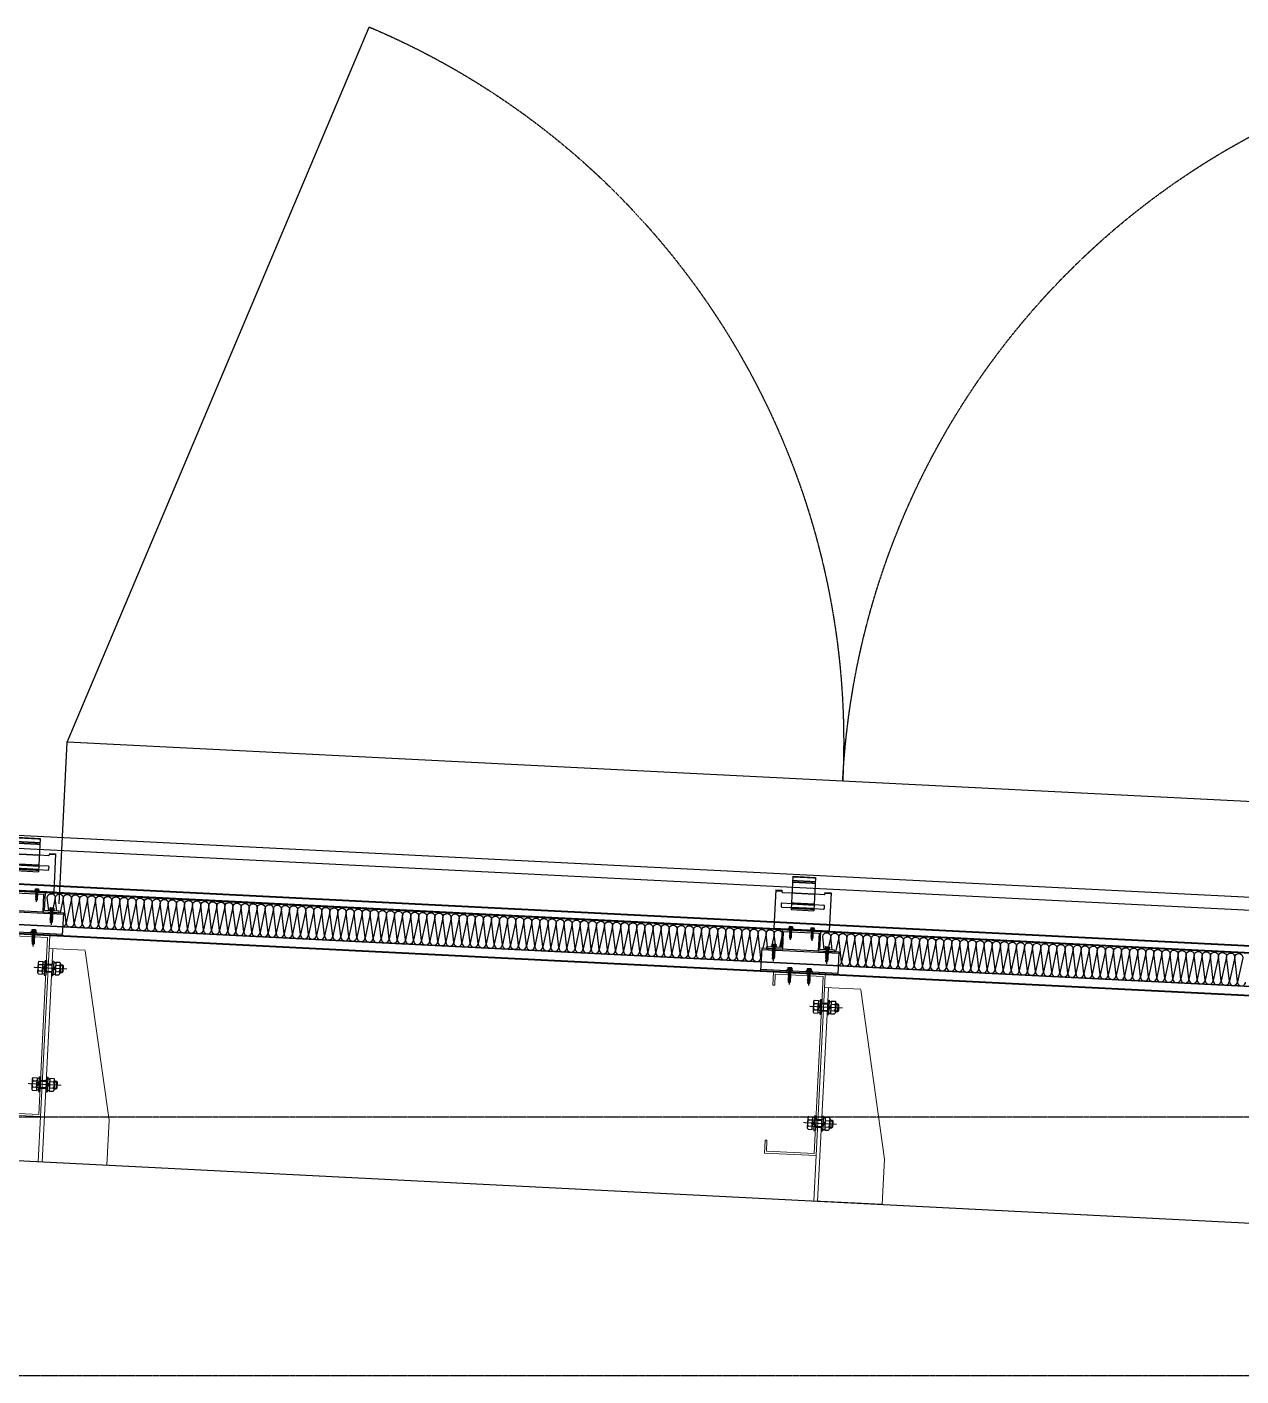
# Model space of a CAD drawing. Extents: x -599358 to 2865263, y -1062760 to 486533.
# Drawn here: x 1054688 to 1056564, y -665943 to -663858 of the extents above; entities that cross this region are included whole.
import ezdxf

# ---------------------------------------------------------------- set-up
doc = ezdxf.new("R2010")
doc.units = 0
for name, pattern in [('__DASH', [0.35, 0.25, -0.1]), ('CENTER', [2, 1.25, -0.25, 0.25, -0.25]), ('CENTER2', [28.575, 19.05, -3.175, 3.175, -3.175]), ('CONTINUOUS0', [0]), ('CONTINUOUS1', [0]), ('DASH', [0.35, 0.25, -0.1]), ('DOTE', [2.42, 2, -0.2, 0.02, -0.2])]:
    doc.linetypes.add(name, pattern=pattern)
for name, color, linetype in [('003_THICK', 7, 'CONTINUOUS1'), ('004_THIN', 6, 'CONTINUOUS0'), ('A-AXIS-DOTE', 14, 'DOTE'), ('A-LIN-V', 9, 'Continuous'), ('BWM', 8, 'Continuous'), ('PJ', 151, 'Continuous'), ('SEAMLOK75 - SHEET', 6, 'Continuous'), ('ZX', 1, 'CENTER2')]:
    doc.layers.add(name, color=color, linetype=linetype)
for name, color, linetype, lineweight in [('C18', 4, 'CENTER', 13), ('S-dim', 81, 'Continuous', 0), ('粗', 7, 'Continuous', 50), ('紧固件', 4, 'Continuous', 13)]:
    doc.layers.add(name, color=color, linetype=linetype, lineweight=lineweight)

# ---------------------------------------------------------------- blocks, each defined once
blk = doc.blocks.new('55555')
at = {"layer": 'A-LIN-V', "color": 4}
blk.add_line((16150, 700), (8250, 1100), dxfattribs=at)
blk = doc.blocks.new('1231534634654')
at = {"layer": 'A-LIN-V'}
for points in [[(-1772697.8, 580589.7), (-1773051.1, 581736.5)], [(-1777491.8, 580830.9), (-1772697.8, 580589.7)], [(-1772710.4, 580340), (-1772697.8, 580589.7)]]:
    blk.add_lwpolyline(points, dxfattribs=at)
at = {"layer": 'A-LIN-V', "linetype": 'DASH'}
for centre, start, end in [((-1775094.8, 580710.3), 357.1196, 67.1196), ((-1772697.8, 580589.7), 107.1196, 177.1196)]:
    blk.add_arc(centre, 1200, start, end, dxfattribs=at)
blk = doc.blocks.new('42432')
at = {"layer": 'A-LIN-V', "xscale": -1, "rotation": 354.2392448943365}
blk.add_blockref('1231534634654', (-3515469.6, 181213.9), dxfattribs=at)
blk = doc.blocks.new('34t65')
at = {"color": 2, "ltscale": 50}
for p, q in [((1430037, 238183.4), (1430157, 238183.4)), ((1430037, 238148.4), (1430037, 238183.4)), ((1430037, 238180.9), (1430157, 238180.9)), ((1430157, 238183.4), (1430157, 238148.4)), ((1430157, 238150.9), (1430037, 238150.9)), ((1430157, 238148.4), (1430037, 238148.4))]:
    blk.add_line(p, q, dxfattribs=at)
blk = doc.blocks.new('*U1726')
at = {"layer": 'PJ'}
for p, q in [((-4.4, 0.5), (-4.4, 0)), ((4.4, 0), (-4.4, 0)), ((-4.1, 0.8), (-3.1, 1)), ((4.1, 0.8), (-4.1, 0.8)), ((-3.1, 3.9), (-3.1, 1)), ((3.1, 1), (-3.1, 1)), ((2.3, 4.2), (-2.3, 4.2)), ((-2, 0.8), (-1.5, 1)), ((-1.5, 3.9), (-1.5, 1)), ((-1.5, 0), (-1.5, -1.6)), ((1.5, 3.9), (1.5, 1)), ((2.2, 0.8), (1.5, 1)), ((1.5, 0), (1.5, -1.1)), ((3.1, 3.9), (3.1, 1)), ((4.1, 0.8), (3.1, 1)), ((4.4, 0.5), (4.4, 0)), ((-2.1, -1.9), (2.1, -1.4)), ((-2.1, -1.9), (-1.5, -1.6)), ((-2.1, -1.9), (-1.5, -2.2)), ((-2.1, -3.3), (2.1, -2.8)), ((-2.1, -3.3), (-1.5, -3)), ((-2.1, -3.3), (-1.5, -3.6)), ((-2.1, -4.7), (2.1, -4.2)), ((-2.1, -4.7), (-1.5, -4.4)), ((-2.1, -4.7), (-1.5, -5)), ((-2.1, -6.1), (2.1, -5.6)), ((-2.1, -6.1), (-1.5, -5.8)), ((-2.1, -6.1), (-1.5, -6.4)), ((-2.1, -7.5), (2.1, -7)), ((-2.1, -7.5), (-1.5, -7.2)), ((-2.1, -7.5), (-1.5, -7.8)), ((-2.1, -8.9), (2.1, -8.4)), ((-2.1, -8.9), (-1.5, -8.6)), ((-2.1, -8.9), (-1.5, -9.2)), ((-2.1, -10.3), (2.1, -9.8)), ((-2.1, -10.3), (-1.5, -10)), ((-2.1, -10.3), (-1.5, -10.6)), ((-2.1, -11.7), (2.1, -11.2)), ((-2.1, -11.7), (-1.5, -11.4)), ((-2.1, -11.7), (-1.5, -12)), ((-2.1, -13.1), (-1.5, -12.8)), ((-2.1, -13.1), (-1.1, -13)), ((-2.1, -13.1), (-1.5, -13.4)), ((-1.5, -1.6), (1.5, -1.1)), ((-1.5, -2.2), (1.5, -1.7)), ((-1.5, -2.2), (-1.5, -3)), ((-1.5, -3), (1.5, -2.5)), ((-1.5, -3.6), (1.5, -3.1)), ((-1.5, -3.6), (-1.5, -4.4)), ((-1.5, -4.4), (1.5, -3.9)), ((-1.5, -5), (1.5, -4.5)), ((-1.5, -5), (-1.5, -5.8)), ((-1.5, -5.8), (1.5, -5.3)), ((-1.5, -6.4), (1.5, -5.9)), ((-1.5, -6.4), (-1.5, -7.2)), ((-1.5, -7.2), (1.5, -6.7)), ((-1.5, -7.8), (1.5, -7.3)), ((-1.5, -7.8), (-1.5, -8.6)), ((-1.5, -8.6), (1.5, -8.1)), ((-1.5, -9.2), (1.5, -8.7)), ((-1.5, -9.2), (-1.5, -10)), ((-1.5, -10), (1.5, -9.5)), ((-1.5, -10.6), (1.5, -10.1)), ((-1.5, -10.6), (-1.5, -11.4)), ((-1.5, -11.4), (1.5, -10.9)), ((-1.5, -12), (1.5, -11.5)), ((-1.5, -12), (-1.5, -12.8)), ((-1.5, -12.8), (-1, -12.7)), ((-1.5, -13.4), (-1.5, -17.2)), ((-1.5, -13.4), (-1.3, -13.4)), ((0, -18.6), (-1.5, -17.2)), ((0, -18.6), (1.5, -17.2)), ((0.6, -12.4), (1.5, -12.3)), ((0.7, -12.8), (2.1, -12.6)), ((0.7, -13), (1.5, -12.9)), ((0.7, -13.8), (1.5, -13.7)), ((0.7, -14.2), (2.1, -14)), ((0.7, -14.4), (1.5, -14.3)), ((1.5, -0.3), (1.5, -1.1)), ((2.1, -1.4), (1.5, -1.1)), ((2.1, -1.4), (1.5, -1.7)), ((1.5, -1.7), (1.5, -2.5)), ((2.1, -2.8), (1.5, -2.5)), ((2.1, -2.8), (1.5, -3.1)), ((1.5, -3.1), (1.5, -3.9)), ((2.1, -4.2), (1.5, -3.9)), ((2.1, -4.2), (1.5, -4.5)), ((1.5, -4.5), (1.5, -5.3)), ((2.1, -5.6), (1.5, -5.3)), ((2.1, -5.6), (1.5, -5.9)), ((1.5, -5.9), (1.5, -6.7)), ((2.1, -7), (1.5, -6.7)), ((2.1, -7), (1.5, -7.3)), ((1.5, -7.3), (1.5, -8.1)), ((2.1, -8.4), (1.5, -8.1)), ((2.1, -8.4), (1.5, -8.7)), ((1.5, -8.7), (1.5, -9.5)), ((2.1, -9.8), (1.5, -9.5)), ((2.1, -9.8), (1.5, -10.1)), ((1.5, -10.1), (1.5, -10.9)), ((2.1, -11.2), (1.5, -10.9)), ((2.1, -11.2), (1.5, -11.5)), ((1.5, -11.5), (1.5, -12.3)), ((2.1, -12.6), (1.5, -12.3)), ((2.1, -12.6), (1.5, -12.9)), ((1.5, -12.9), (1.5, -13.7)), ((2.1, -14), (1.5, -13.7)), ((2.1, -14), (1.5, -14.3)), ((1.5, -14.3), (1.5, -17.2))]:
    blk.add_line(p, q, dxfattribs=at)
blk.add_lwpolyline([(0, -18.6), (0.7, -14.4), (0.7, -12.7, 0.417657), (0.4, -12.4, 0.097062), (-1, -12.7), (-1.5, -13.8)], format="xyb", dxfattribs=at)
for centre, radius, start, end in [((-4.1, 0.5), 0.3, 90, 180), ((-2.3, 3.3), 0.951, 35.4009, 144.5991), ((0, 1), 3.2, 61.0594, 118.9406), ((2.3, 3.3), 0.951, 35.4009, 144.5991), ((4.1, 0.5), 0.3, 0, 90)]:
    blk.add_arc(centre, radius, start, end, dxfattribs=at)
at = {"layer": 'ZX', "ltscale": 0.2}
blk.add_line((0, 4.9), (0, -21), dxfattribs=at)
blk = doc.blocks.new('A$C2F3B4A73')
at = {"layer": '粗', "lineweight": -2}
for p, q in [((25.2, 101.1), (60.4, 101.1)), ((25.2, 101.1), (25.2, 49.6)), ((60.4, 101.1), (60.4, 49.6)), ((0, 78.7), (9.6, 78.7)), ((0, 78.7), (0, 19.8)), ((9.6, 78.7), (9.6, 76.3)), ((10.4, 75.5), (25.2, 75.5)), ((60.4, 75.5), (75.2, 75.5)), ((76, 78.7), (85.6, 78.7)), ((76, 78.7), (76, 76.3)), ((85.6, 78.7), (85.6, 19.8)), ((9.6, 58.4), (9.6, 53.6)), ((10.4, 59.2), (25.2, 59.2)), ((10.4, 52.8), (25.2, 52.8)), ((25.2, 58.4), (60.4, 58.4)), ((25.2, 53.6), (60.4, 53.6)), ((25.2, 49.6), (60.4, 49.6)), ((60.4, 59.2), (75.2, 59.2)), ((60.4, 52.8), (75.2, 52.8)), ((76, 58.4), (76, 53.6)), ((0, 19.8), (85.6, 19.8)), ((0, 18.8), (0, 19.8)), ((0, 18.8), (85.6, 18.8)), ((14.4, 19.8), (14.4, 18.8)), ((71.2, 19.8), (71.2, 18.8)), ((85.6, 19.8), (85.6, 18.8))]:
    blk.add_line(p, q, dxfattribs=at)
at = {"layer": '粗', "linetype": 'DASH', "lineweight": -2}
for p, q in [((25.2, 100.6), (60.4, 100.6)), ((25.2, 94.7), (60.4, 94.7)), ((25.2, 92.3), (60.4, 92.3)), ((0, 77.7), (9.6, 77.7)), ((25.2, 75.5), (60.4, 75.5)), ((76, 77.7), (85.6, 77.7)), ((25.2, 60), (60.4, 60)), ((25.2, 59.2), (60.4, 59.2)), ((25.2, 52.8), (60.4, 52.8)), ((25.2, 52), (60.4, 52)), ((16, 19.8), (16, 18.8)), ((21.6, 19.8), (21.6, 18.8)), ((29.6, 19.8), (29.6, 18.8)), ((35.2, 19.8), (35.2, 18.8)), ((50.4, 19.8), (50.4, 18.8)), ((56, 19.8), (56, 18.8)), ((64, 19.8), (64, 18.8)), ((69.6, 19.8), (69.6, 18.8))]:
    blk.add_line(p, q, dxfattribs=at)
at = {"layer": '粗', "lineweight": -2}
for centre, start, end in [((10.4, 76.3), 180, 270), ((75.2, 76.3), 270, 0), ((10.4, 58.4), 90, 180), ((10.4, 53.6), 180, 270), ((75.2, 58.4), 0, 90), ((75.2, 53.6), 270, 0)]:
    blk.add_arc(centre, 0.8, start, end, dxfattribs=at)
at = {"layer": '紧固件', "color": 2, "yscale": 0.8, "zscale": 0.8}
for p, xscale in [((26.1, 19.8), 0.8), ((59.5, 19.8), -0.8)]:
    blk.add_blockref('*U1726', p, dxfattribs=dict(at, xscale=xscale))
blk = doc.blocks.new('A$C51791418')
blk.add_blockref('A$C2F3B4A73', (-42.8, -15.8))
blk = doc.blocks.new('*U1756')
at = {"layer": '003_THICK', "color": 2}
for points in [[(-11, 13.1, 0.611769), (-11, 6.5, 0.611769)], [(-11, 6.5, 0.305859), (-11, -6.5, 0.305859)], [(31.2, 6.5, 0.61177), (31.2, 13.1, 0.61177)], [(31.2, -6.5, 0.305858), (31.2, 6.5, 0.305858)], [(-11, -6.5, 0.611769), (-11, -13.1, 0.611769)], [(31.2, -13.1, 0.61177), (31.2, -6.5, 0.61177)]]:
    blk.add_lwpolyline(points, format="xyb", dxfattribs=at)
for points in [[(-13, 9.8), (-13, -9.8)], [(-11, 13.1), (-3, 13.1)], [(-11, 6.5), (-3, 6.5)], [(-3.6, 8), (-3.6, -8)], [(-3, 13.1), (-3, -13.1)], [(-3, 12.1), (1.1, 12.1)], [(-3, 0), (1.1, 4.1)], [(-3, -4.1), (1.1, 0)], [(1.1, 15), (4.1, 15)], [(1.1, 15), (1.1, -15)], [(4.1, 15), (4.1, -15)], [(4.1, 8), (16.1, 8)], [(16.1, 15), (16.1, -15)], [(16.1, 15), (19.1, 15)], [(19.1, 15), (19.1, -15)], [(19.1, 12.1), (23.2, 12.1)], [(19.1, 0), (23.2, 4.1)], [(23.2, 13.1), (23.2, -13.1)], [(23.2, 13.1), (31.2, 13.1)], [(23.2, 6.5), (31.2, 6.5)], [(33.2, 9.8), (33.2, -9.8)], [(33.2, 8), (37.5, 8)], [(37.5, 8), (37.5, -8)], [(37.5, 8), (39, 6.5)], [(39, 6.5), (39, -6.5)], [(-11, -6.5), (-3, -6.5)], [(-11, -13.1), (-3, -13.1)], [(-3, -12.1), (1.1, -12.1)], [(1.1, -15), (4.1, -15)], [(4.1, -8), (16.1, -8)], [(16.1, -15), (19.1, -15)], [(19.1, -4.1), (23.2, 0)], [(19.1, -12.1), (23.2, -12.1)], [(23.2, -6.5), (31.2, -6.5)], [(23.2, -13.1), (31.2, -13.1)], [(33.2, -8), (37.5, -8)], [(37.5, -8), (39, -6.5)]]:
    blk.add_lwpolyline(points, dxfattribs=at)
at = {"layer": '004_THIN', "color": 2}
for points in [[(-3.6, 6.5), (16.1, 6.5)], [(33.2, 6.5), (39, 6.5)], [(-3.6, -6.5), (16.1, -6.5)], [(33.2, -6.5), (39, -6.5)]]:
    blk.add_lwpolyline(points, dxfattribs=at)
at = {"layer": 'C18', "color": 1, "ltscale": 0.6}
blk.add_lwpolyline([(-21, 0), (47, 0)], dxfattribs=at)
blk = doc.blocks.new('*U1755')
at = {"layer": '003_THICK', "color": 2}
for points in [[(-11, 13.1, 0.611769), (-11, 6.5, 0.611769)], [(-11, 6.5, 0.305859), (-11, -6.5, 0.305859)], [(31.2, 6.5, 0.61177), (31.2, 13.1, 0.61177)], [(31.2, -6.5, 0.305858), (31.2, 6.5, 0.305858)], [(-11, -6.5, 0.611769), (-11, -13.1, 0.611769)], [(31.2, -13.1, 0.61177), (31.2, -6.5, 0.61177)]]:
    blk.add_lwpolyline(points, format="xyb", dxfattribs=at)
for points in [[(-13, 9.8), (-13, -9.8)], [(-11, 13.1), (-3, 13.1)], [(-11, 6.5), (-3, 6.5)], [(-3.6, 8), (-3.6, -8)], [(-3, 13.1), (-3, -13.1)], [(-3, 12.1), (1.1, 12.1)], [(-3, 0), (1.1, 4.1)], [(-3, -4.1), (1.1, 0)], [(1.1, 15), (4.1, 15)], [(1.1, 15), (1.1, -15)], [(4.1, 15), (4.1, -15)], [(4.1, 8), (16.1, 8)], [(16.1, 15), (16.1, -15)], [(16.1, 15), (19.1, 15)], [(19.1, 15), (19.1, -15)], [(19.1, 12.1), (23.2, 12.1)], [(19.1, 0), (23.2, 4.1)], [(23.2, 13.1), (23.2, -13.1)], [(23.2, 13.1), (31.2, 13.1)], [(23.2, 6.5), (31.2, 6.5)], [(33.2, 9.8), (33.2, -9.8)], [(33.2, 8), (37.5, 8)], [(37.5, 8), (37.5, -8)], [(37.5, 8), (39, 6.5)], [(39, 6.5), (39, -6.5)], [(-11, -6.5), (-3, -6.5)], [(-11, -13.1), (-3, -13.1)], [(-3, -12.1), (1.1, -12.1)], [(1.1, -15), (4.1, -15)], [(4.1, -8), (16.1, -8)], [(16.1, -15), (19.1, -15)], [(19.1, -4.1), (23.2, 0)], [(19.1, -12.1), (23.2, -12.1)], [(23.2, -6.5), (31.2, -6.5)], [(23.2, -13.1), (31.2, -13.1)], [(33.2, -8), (37.5, -8)], [(37.5, -8), (39, -6.5)]]:
    blk.add_lwpolyline(points, dxfattribs=at)
at = {"layer": '004_THIN', "color": 2}
for points in [[(-3.6, 6.5), (16.1, 6.5)], [(33.2, 6.5), (39, 6.5)], [(-3.6, -6.5), (16.1, -6.5)], [(33.2, -6.5), (39, -6.5)]]:
    blk.add_lwpolyline(points, dxfattribs=at)
at = {"layer": 'C18', "color": 1, "ltscale": 0.6}
blk.add_lwpolyline([(-21, 0), (47, 0)], dxfattribs=at)
blk = doc.blocks.new('1112')
at = {"color": 2}
blk.add_lwpolyline([(1432456, 238570.9), (1432478.5, 238570.9), (1432478.5, 238598.4), (1432538.5, 238598.4), (1432538.5, 238570.9), (1432561, 238570.9), (1432561, 238568.4), (1432536, 238568.4), (1432536, 238595.9), (1432481, 238595.9), (1432481, 238568.4), (1432456, 238568.4)], close=True, dxfattribs=at)
at = {"layer": 'S-dim', "ltscale": 10}
for p, q in [((1432412.5, 238511.6), (1432362.5, 238252.3)), ((1432412.5, 238512.7), (1432468.5, 238512.7)), ((1432462.5, 238511.6), (1432462.5, 238182.3)), ((1432362.5, 238252.3), (1432362.5, 238182.3)), ((1432468.5, 238252.3), (1432468.5, 238182.3)), ((1432362.5, 238182.3), (1432468.5, 238182.3))]:
    blk.add_line(p, q, dxfattribs=at)
at = {"layer": 'S-dim', "color": 6, "ltscale": 10}
blk.add_lwpolyline([(1432548.5, 238512.3), (1432548.5, 238532.3), (1432468.5, 238532.3), (1432468.5, 238252.3), (1432548.5, 238252.3), (1432548.5, 238272.3), (1432545.5, 238272.3), (1432545.5, 238255.3), (1432471.5, 238255.3), (1432471.5, 238529.3), (1432545.5, 238529.3), (1432545.5, 238512.3)], close=True, dxfattribs=at)
blk.add_blockref('34t65', (2411.5, 385))
at = {"xscale": -0.7500000000000001, "yscale": 0.7500000000000001, "zscale": 0.7500000000000001, "rotation": 359.9999999722328}
for name, p in [('*U1756', (1432474.6, 238482.3)), ('*U1755', (1432474.6, 238302.3))]:
    blk.add_blockref(name, p, dxfattribs=at)
at = {"layer": 'SEAMLOK75 - SHEET', "xscale": -1}
blk.add_blockref('A$C51791418', (1432508.5, 238596.4), dxfattribs=at)
at = {"layer": '紧固件', "xscale": -1.023999999801318, "yscale": 1.023999999801318, "zscale": 1.023999999801318}
for p in [(1432467.3, 238570.9), (1432549.8, 238570.9, 0), (1432493.5, 238535.9), (1432523.5, 238535.9)]:
    blk.add_blockref('*U1726', p, dxfattribs=at)

msp = doc.modelspace()

# ---------------------------------------------------------------- linework, layer by layer
at = {"color": 1, "ltscale": 50}
for p, q in [((1053337.4, -665125.2), (1061040.4, -665512.8)), ((1053337.4, -665126.7), (1061040.4, -665514.3))]:
    msp.add_line(p, q, dxfattribs=at)
at = {"color": 4, "ltscale": 50}
for p, q in [((1061028.7, -665564.9), (1053337.4, -665177.9, 0)), ((1061028.7, -665565.7), (1053337.4, -665178.7, 0)), ((1061029.3, -665579.1), (1053337.4, -665192.1, 0)), ((1061029, -665579.9), (1053337.4, -665192.9, 0))]:
    msp.add_line(p, q, dxfattribs=at)
at = {"color": 2, "ltscale": 50}
msp.add_line((1061028.7, -665578.8), (1053337.4, -665191.8, 0), dxfattribs=at)
at = {"layer": 'A-AXIS-DOTE', "linetype": '__DASH', "ltscale": 2}
for p, q in [((1070356.7, -665543.2), (970318.1, -665543.2)), ((1070356.7, -665943.2), (970318.1, -665943.2))]:
    msp.add_line(p, q, dxfattribs=at)
at = {"layer": 'BWM', "elevation": 0}
for points in [[(1054721.3, -665223.9), (1054719, -665203.6, -1), (1054731.5, -665204.2), (1054727.1, -665224.2)], [(1054733.8, -665224.5), (1054731.5, -665204.2, -1), (1054743.9, -665204.8), (1054739, -665227.3)], [(1054741.7, -665248.5, 0.414214), (1054748.3, -665242.6), (1054743.9, -665204.8, -1), (1054756.4, -665205.5), (1054748.3, -665242.6, 1), (1054760.8, -665243.2), (1054756.4, -665205.5, -1), (1054768.9, -665206.1), (1054760.8, -665243.2, 1), (1054773.3, -665243.9), (1054768.9, -665206.1, -1), (1054781.4, -665206.7), (1054773.3, -665243.9, 1), (1054785.7, -665244.5), (1054781.4, -665206.7, -1), (1054793.9, -665207.4), (1054785.7, -665244.5, 1), (1054798.2, -665245.1), (1054793.9, -665207.4, -1), (1054806.4, -665208), (1054798.2, -665245.1, 1), (1054810.7, -665245.7), (1054806.4, -665208, -1), (1054818.8, -665208.6), (1054810.7, -665245.7, 1), (1054823.2, -665246.4), (1054818.8, -665208.6, -1), (1054831.3, -665209.2), (1054823.2, -665246.4, 1), (1054835.7, -665247), (1054831.3, -665209.2, -1), (1054843.8, -665209.9), (1054835.7, -665247, 1), (1054848.2, -665247.6), (1054843.8, -665209.9, -1), (1054856.3, -665210.5), (1054848.2, -665247.6, 1), (1054860.7, -665248.3), (1054856.3, -665210.5, -1), (1054868.8, -665211.1), (1054860.7, -665248.3, 1), (1054873.1, -665248.9), (1054868.8, -665211.1, -1), (1054881.3, -665211.8), (1054873.1, -665248.9, 1), (1054885.6, -665249.5), (1054881.3, -665211.8, -1), (1054893.8, -665212.4), (1054885.6, -665249.5, 1), (1054898.1, -665250.1), (1054893.8, -665212.4, -1), (1054906.2, -665213), (1054898.1, -665250.1, 1), (1054910.6, -665250.8), (1054906.2, -665213, -1), (1054918.7, -665213.6), (1054910.6, -665250.8, 1), (1054923.1, -665251.4), (1054918.7, -665213.6, -1), (1054931.2, -665214.3), (1054923.1, -665251.4, 1), (1054935.6, -665252), (1054931.2, -665214.3, -1), (1054943.7, -665214.9), (1054935.6, -665252, 1), (1054948, -665252.6), (1054943.7, -665214.9, -1), (1054956.2, -665215.5), (1054948, -665252.6, 1), (1054960.5, -665253.3), (1054956.2, -665215.5, -1), (1054968.7, -665216.2), (1054960.5, -665253.3, 1), (1054973, -665253.9), (1054968.7, -665216.2, -1), (1054981.1, -665216.8), (1054973, -665253.9, 1), (1054985.5, -665254.5), (1054981.1, -665216.8, -1), (1054993.6, -665217.4), (1054985.5, -665254.5, 1), (1054998, -665255.2), (1054993.6, -665217.4, -1), (1055006.1, -665218), (1054998, -665255.2, 1), (1055010.5, -665255.8), (1055006.1, -665218, -1), (1055018.6, -665218.7), (1055010.5, -665255.8, 1), (1055022.9, -665256.4), (1055018.6, -665218.7, -1), (1055031.1, -665219.3), (1055022.9, -665256.4, 1), (1055035.4, -665257), (1055031.1, -665219.3, -1), (1055043.6, -665219.9), (1055035.4, -665257, 1), (1055047.9, -665257.7), (1055043.6, -665219.9, -1), (1055056, -665220.6), (1055047.9, -665257.7, 1), (1055060.4, -665258.3), (1055056, -665220.6, -1), (1055068.5, -665221.2), (1055060.4, -665258.3, 1), (1055072.9, -665258.9), (1055068.5, -665221.2, -1), (1055081, -665221.8), (1055072.9, -665258.9, 1), (1055085.4, -665259.6), (1055081, -665221.8, -1), (1055093.5, -665222.4), (1055085.4, -665259.6, 1), (1055097.9, -665260.2), (1055093.5, -665222.4, -1), (1055106, -665223.1), (1055097.9, -665260.2, 1), (1055110.3, -665260.8), (1055106, -665223.1, -1), (1055118.5, -665223.7), (1055110.3, -665260.8, 1), (1055122.8, -665261.4), (1055118.5, -665223.7, -1), (1055131, -665224.3), (1055122.8, -665261.4, 1), (1055135.3, -665262.1), (1055131, -665224.3, -1), (1055143.4, -665225), (1055135.3, -665262.1, 1), (1055147.8, -665262.7), (1055143.4, -665225, -1), (1055155.9, -665225.6), (1055147.8, -665262.7, 1), (1055160.3, -665263.3), (1055155.9, -665225.6, -1), (1055168.4, -665226.2), (1055160.3, -665263.3, 1), (1055172.8, -665264), (1055168.4, -665226.2, -1), (1055180.9, -665226.8), (1055172.8, -665264, 1), (1055185.2, -665264.6), (1055180.9, -665226.8, -1), (1055193.4, -665227.5), (1055185.2, -665264.6, 1), (1055197.7, -665265.2), (1055193.4, -665227.5, -1), (1055205.9, -665228.1), (1055197.7, -665265.2, 1), (1055210.2, -665265.8), (1055205.9, -665228.1, -1), (1055218.3, -665228.7), (1055210.2, -665265.8, 1), (1055222.7, -665266.5), (1055218.3, -665228.7, -1), (1055230.8, -665229.3), (1055222.7, -665266.5, 1), (1055235.2, -665267.1), (1055230.8, -665229.3, -1), (1055243.3, -665230), (1055235.2, -665267.1, 1), (1055247.7, -665267.7), (1055243.3, -665230, -1), (1055255.8, -665230.6), (1055247.7, -665267.7, 1), (1055260.1, -665268.4), (1055255.8, -665230.6, -1), (1055268.3, -665231.2), (1055260.1, -665268.4, 1), (1055272.6, -665269), (1055268.3, -665231.2, -1), (1055280.8, -665231.9), (1055272.6, -665269, 1), (1055285.1, -665269.6), (1055280.8, -665231.9, -1), (1055293.2, -665232.5), (1055285.1, -665269.6, 1), (1055297.6, -665270.2), (1055293.2, -665232.5, -1), (1055305.7, -665233.1), (1055297.6, -665270.2, 1), (1055310.1, -665270.9), (1055305.7, -665233.1, -1), (1055318.2, -665233.7), (1055310.1, -665270.9, 1), (1055322.6, -665271.5), (1055318.2, -665233.7, -1), (1055330.7, -665234.4), (1055322.6, -665271.5, 1), (1055335.1, -665272.1), (1055330.7, -665234.4, -1), (1055343.2, -665235), (1055335.1, -665272.1, 1), (1055347.5, -665272.8), (1055343.2, -665235, -1), (1055355.7, -665235.6), (1055347.5, -665272.8, 1), (1055360, -665273.4), (1055355.7, -665235.6, -1), (1055368.2, -665236.3), (1055360, -665273.4, 1), (1055372.5, -665274), (1055368.2, -665236.3, -1), (1055380.6, -665236.9), (1055372.5, -665274, 1), (1055385, -665274.6), (1055380.6, -665236.9, -1), (1055393.1, -665237.5), (1055385, -665274.6, 1), (1055397.5, -665275.3), (1055393.1, -665237.5, -1), (1055405.6, -665238.1), (1055397.5, -665275.3, 1), (1055410, -665275.9), (1055405.6, -665238.1, -1), (1055418.1, -665238.8), (1055410, -665275.9, 1), (1055422.4, -665276.5), (1055418.1, -665238.8, -1), (1055430.6, -665239.4), (1055422.4, -665276.5, 1), (1055434.9, -665277.1), (1055430.6, -665239.4, -1), (1055443.1, -665240), (1055434.9, -665277.1, 1), (1055447.4, -665277.8), (1055443.1, -665240, -1), (1055455.5, -665240.7), (1055447.4, -665277.8, 1), (1055459.9, -665278.4), (1055455.5, -665240.7, -1), (1055468, -665241.3), (1055459.9, -665278.4, 1), (1055472.4, -665279), (1055468, -665241.3, -1), (1055480.5, -665241.9), (1055472.4, -665279, 1), (1055484.9, -665279.7), (1055480.5, -665241.9, -1), (1055493, -665242.5), (1055484.9, -665279.7, 1), (1055497.3, -665280.3), (1055493, -665242.5, -1), (1055505.5, -665243.2), (1055497.3, -665280.3, 1), (1055509.8, -665280.9), (1055505.5, -665243.2, -1), (1055518, -665243.8), (1055509.8, -665280.9, 1), (1055522.3, -665281.5), (1055518, -665243.8, -1), (1055530.4, -665244.4), (1055522.3, -665281.5, 1), (1055534.8, -665282.2), (1055530.4, -665244.4, -1), (1055542.9, -665245.1), (1055534.8, -665282.2, 1), (1055547.3, -665282.8), (1055542.9, -665245.1, -1), (1055555.4, -665245.7), (1055547.3, -665282.8, 1), (1055559.8, -665283.4), (1055555.4, -665245.7, -1), (1055567.9, -665246.3), (1055559.8, -665283.4, 1), (1055572.3, -665284.1), (1055567.9, -665246.3, -1), (1055580.4, -665246.9), (1055572.3, -665284.1, 1), (1055584.7, -665284.7), (1055580.4, -665246.9, -1), (1055592.9, -665247.6), (1055584.7, -665284.7, 1), (1055597.2, -665285.3), (1055592.9, -665247.6, -1), (1055605.4, -665248.2), (1055597.2, -665285.3, 1), (1055609.7, -665285.9), (1055605.4, -665248.2, -1), (1055617.8, -665248.8), (1055609.7, -665285.9, 1), (1055622.2, -665286.6), (1055617.8, -665248.8, -1), (1055630.3, -665249.4), (1055622.2, -665286.6, 1), (1055634.7, -665287.2), (1055630.3, -665249.4, -1), (1055642.8, -665250.1), (1055634.7, -665287.2, 1), (1055647.2, -665287.8), (1055642.8, -665250.1, -1), (1055655.3, -665250.7), (1055647.2, -665287.8, 1), (1055659.6, -665288.5), (1055655.3, -665250.7, -1), (1055667.8, -665251.3), (1055659.6, -665288.5, 1), (1055672.1, -665289.1), (1055667.8, -665251.3, -1), (1055680.3, -665252), (1055672.1, -665289.1, 1), (1055684.6, -665289.7), (1055680.3, -665252, -1), (1055692.7, -665252.6), (1055684.6, -665289.7, 1), (1055697.1, -665290.3), (1055692.7, -665252.6, -1), (1055705.2, -665253.2), (1055697.1, -665290.3, 1), (1055709.6, -665291), (1055705.2, -665253.2, -1), (1055717.7, -665253.8), (1055709.6, -665291, 1), (1055722.1, -665291.6), (1055717.7, -665253.8, -1), (1055730.2, -665254.5), (1055722.1, -665291.6, 1), (1055734.5, -665292.2), (1055730.2, -665254.5, -1), (1055742.7, -665255.1), (1055734.5, -665292.2, 1), (1055747, -665292.9), (1055742.7, -665255.1, -1), (1055755.2, -665255.7), (1055747, -665292.9, 1), (1055759.5, -665293.5), (1055755.2, -665255.7, -1), (1055767.6, -665256.4), (1055759.5, -665293.5, 1), (1055772, -665294.1), (1055767.6, -665256.4, -1), (1055780.1, -665257), (1055772, -665294.1, 1), (1055784.5, -665294.7), (1055780.1, -665257, -1), (1055792.6, -665257.6), (1055784.5, -665294.7, 1), (1055797, -665295.4), (1055792.6, -665257.6, -1), (1055805.1, -665258.2), (1055797, -665295.4, 1), (1055809.5, -665296), (1055805.1, -665258.2, -1), (1055817.6, -665258.9), (1055809.5, -665296, 1), (1055821.9, -665296.6), (1055817.6, -665258.9, -1), (1055830.1, -665259.5), (1055825.2, -665281.9)], [(1055832.4, -665279.8), (1055830.1, -665259.5, -1), (1055842.6, -665260.1), (1055838.2, -665280.1)], [(1055844.9, -665280.4), (1055842.6, -665260.1, -1), (1055855, -665260.8), (1055850.7, -665280.7)], [(1055919.8, -665284.2), (1055917.5, -665263.9, -1), (1055929.9, -665264.5), (1055925.6, -665284.5)], [(1055932.3, -665284.8), (1055929.9, -665264.5, -1), (1055942.4, -665265.2), (1055937.5, -665287.6)], [(1055940.2, -665308.8, 0.414214), (1055946.8, -665302.9), (1055942.4, -665265.2, -1), (1055954.9, -665265.8), (1055946.8, -665302.9, 1), (1055959.3, -665303.5), (1055954.9, -665265.8, -1), (1055967.4, -665266.4), (1055959.3, -665303.5, 1), (1055971.7, -665304.2), (1055967.4, -665266.4, -1), (1055979.9, -665267), (1055971.7, -665304.2, 1), (1055984.2, -665304.8), (1055979.9, -665267, -1), (1055992.4, -665267.7), (1055984.2, -665304.8, 1), (1055996.7, -665305.4), (1055992.4, -665267.7, -1), (1056004.8, -665268.3), (1055996.7, -665305.4, 1), (1056009.2, -665306), (1056004.8, -665268.3, -1), (1056017.3, -665268.9), (1056009.2, -665306, 1), (1056021.7, -665306.7), (1056017.3, -665268.9, -1), (1056029.8, -665269.5), (1056021.7, -665306.7, 1), (1056034.2, -665307.3), (1056029.8, -665269.5, -1), (1056042.3, -665270.2), (1056034.2, -665307.3, 1), (1056046.7, -665307.9), (1056042.3, -665270.2, -1), (1056054.8, -665270.8), (1056046.7, -665307.9, 1), (1056059.1, -665308.6), (1056054.8, -665270.8, -1), (1056067.3, -665271.4), (1056059.1, -665308.6, 1), (1056071.6, -665309.2), (1056067.3, -665271.4, -1), (1056079.8, -665272.1), (1056071.6, -665309.2, 1), (1056084.1, -665309.8), (1056079.8, -665272.1, -1), (1056092.2, -665272.7), (1056084.1, -665309.8, 1), (1056096.6, -665310.4), (1056092.2, -665272.7, -1), (1056104.7, -665273.3), (1056096.6, -665310.4, 1), (1056109.1, -665311.1), (1056104.7, -665273.3, -1), (1056117.2, -665273.9), (1056109.1, -665311.1, 1), (1056121.6, -665311.7), (1056117.2, -665273.9, -1), (1056129.7, -665274.6), (1056121.6, -665311.7, 1), (1056134, -665312.3), (1056129.7, -665274.6, -1), (1056142.2, -665275.2), (1056134, -665312.3, 1), (1056146.5, -665313), (1056142.2, -665275.2, -1), (1056154.7, -665275.8), (1056146.5, -665313, 1), (1056159, -665313.6), (1056154.7, -665275.8, -1), (1056167.1, -665276.5), (1056159, -665313.6, 1), (1056171.5, -665314.2), (1056167.1, -665276.5, -1), (1056179.6, -665277.1), (1056171.5, -665314.2, 1), (1056184, -665314.8), (1056179.6, -665277.1, -1), (1056192.1, -665277.7), (1056184, -665314.8, 1), (1056196.5, -665315.5), (1056192.1, -665277.7, -1), (1056204.6, -665278.3), (1056196.5, -665315.5, 1), (1056208.9, -665316.1), (1056204.6, -665278.3, -1), (1056217.1, -665279), (1056208.9, -665316.1, 1), (1056221.4, -665316.7), (1056217.1, -665279, -1), (1056229.6, -665279.6), (1056221.4, -665316.7, 1), (1056233.9, -665317.3), (1056229.6, -665279.6, -1), (1056242, -665280.2), (1056233.9, -665317.3, 1), (1056246.4, -665318), (1056242, -665280.2, -1), (1056254.5, -665280.9), (1056246.4, -665318, 1), (1056258.9, -665318.6), (1056254.5, -665280.9, -1), (1056267, -665281.5), (1056258.9, -665318.6, 1), (1056271.4, -665319.2), (1056267, -665281.5, -1), (1056279.5, -665282.1), (1056271.4, -665319.2, 1), (1056283.9, -665319.9), (1056279.5, -665282.1, -1), (1056292, -665282.7), (1056283.9, -665319.9, 1), (1056296.3, -665320.5), (1056292, -665282.7, -1), (1056304.5, -665283.4), (1056296.3, -665320.5, 1), (1056308.8, -665321.1), (1056304.5, -665283.4, -1), (1056317, -665284), (1056308.8, -665321.1, 1), (1056321.3, -665321.7), (1056317, -665284, -1), (1056329.4, -665284.6), (1056321.3, -665321.7, 1), (1056333.8, -665322.4), (1056329.4, -665284.6, -1), (1056341.9, -665285.3), (1056333.8, -665322.4, 1), (1056346.3, -665323), (1056341.9, -665285.3, -1), (1056354.4, -665285.9), (1056346.3, -665323, 1), (1056358.8, -665323.6), (1056354.4, -665285.9, -1), (1056366.9, -665286.5), (1056358.8, -665323.6, 1), (1056371.2, -665324.3), (1056366.9, -665286.5, -1), (1056379.4, -665287.1), (1056371.2, -665324.3, 1), (1056383.7, -665324.9), (1056379.4, -665287.1, -1), (1056391.9, -665287.8), (1056383.7, -665324.9, 1), (1056396.2, -665325.5), (1056391.9, -665287.8, -1), (1056404.3, -665288.4), (1056396.2, -665325.5, 1), (1056408.7, -665326.1), (1056404.3, -665288.4, -1), (1056416.8, -665289), (1056408.7, -665326.1, 1), (1056421.2, -665326.8), (1056416.8, -665289, -1), (1056429.3, -665289.7), (1056421.2, -665326.8, 1), (1056433.7, -665327.4), (1056429.3, -665289.7, -1), (1056441.8, -665290.3), (1056433.7, -665327.4, 1), (1056446.1, -665328), (1056441.8, -665290.3, -1), (1056454.3, -665290.9), (1056446.1, -665328, 1), (1056458.6, -665328.7), (1056454.3, -665290.9, -1), (1056466.8, -665291.5), (1056458.6, -665328.7, 1), (1056471.1, -665329.3), (1056466.8, -665291.5, -1), (1056479.2, -665292.2), (1056471.1, -665329.3, 1), (1056483.6, -665329.9), (1056479.2, -665292.2, -1), (1056491.7, -665292.8), (1056483.6, -665329.9, 1), (1056496.1, -665330.5), (1056491.7, -665292.8, -1), (1056504.2, -665293.4), (1056496.1, -665330.5, 1), (1056508.6, -665331.2), (1056504.2, -665293.4, -1), (1056516.7, -665294), (1056508.6, -665331.2, 1), (1056521.1, -665331.8), (1056516.7, -665294, -1), (1056529.2, -665294.7), (1056521.1, -665331.8, 1), (1056533.5, -665332.4), (1056529.2, -665294.7, -1), (1056541.7, -665295.3), (1056533.5, -665332.4, 1), (1056546, -665333.1), (1056541.7, -665295.3, -1), (1056554.2, -665295.9), (1056546, -665333.1, 1), (1056558.5, -665333.7), (1056554.2, -665295.9, -1), (1056566.6, -665296.6), (1056558.5, -665333.7, 1), (1056571, -665334.3)]]:
    msp.add_lwpolyline(points, format="xyb", dxfattribs=at)
at = {"layer": 'SEAMLOK75 - SHEET'}
for p, q in [((1061278.9, -665440, 0), (1053355.9, -665041.4, 0)), ((1061277.9, -665460, 0), (1053361.6, -665061.7, 0)), ((1053352.1, -665116.3, 0), (1061275.2, -665514.9, 0)), ((1053354.8, -665115.4, 0), (1061275.2, -665513.9, 0))]:
    msp.add_line(p, q, dxfattribs=at)

# ---------------------------------------------------------------- block references
at = {"xscale": -1, "rotation": 357.1195447556124}
for p in [(2473394.7, -975478.3, 0), (2474593.2, -975538.6, 0)]:
    msp.add_blockref('1112', p, dxfattribs=at)
at = {"layer": 'A-LIN-V'}
for name, p in [('55555', (1045087.4, -666643.2)), ('42432', (2748197.8, -1245900.7))]:
    msp.add_blockref(name, p, dxfattribs=at)

doc.saveas('drawing.dxf')
